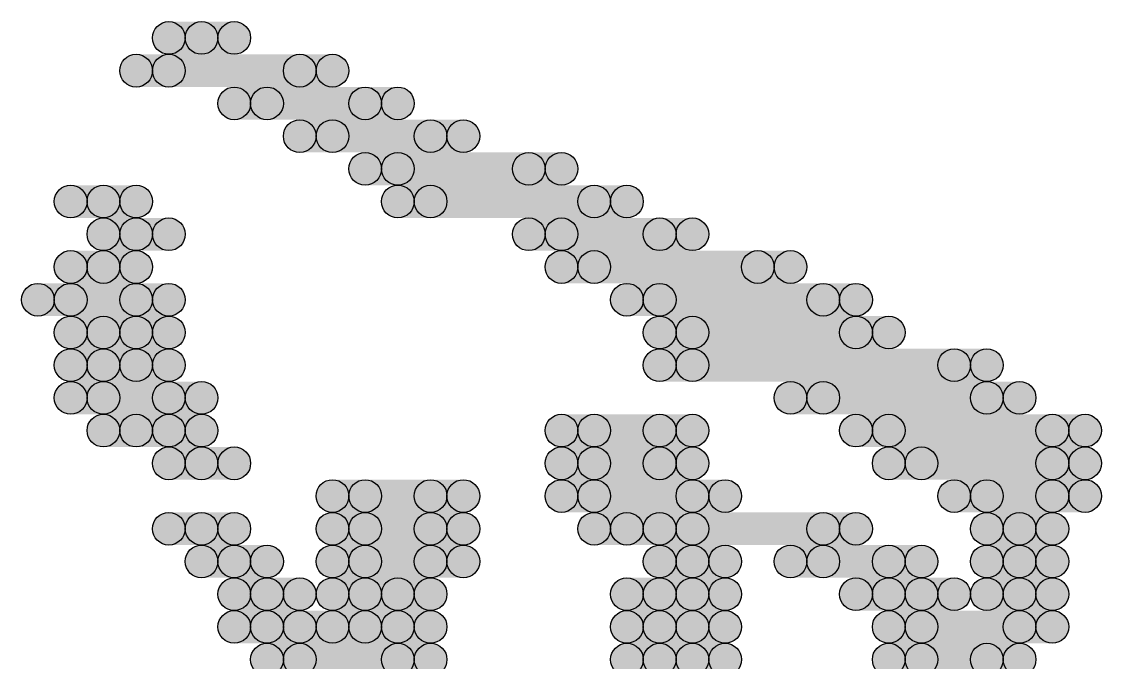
# Model space of a CAD drawing. Header units: millimetres. Extents: x 0 to 137, y 0 to 37.
# Drawn here: x 133.998 to 134.836, y 4.189 to 4.686 of the extents above; entities that cross this region are included whole.
import ezdxf

# ---------------------------------------------------------------- set-up
doc = ezdxf.new("R2010")
doc.units = ezdxf.units.MM
doc.layers.add('TopLayer', color=1, linetype='Continuous')
doc.layers.add('TopSolder', color=216, linetype='Continuous')

msp = doc.modelspace()

# ---------------------------------------------------------------- hatches: boundary and pattern name
at = {"layer": 'TopLayer'}
h = msp.add_hatch(color=1, dxfattribs=at)
edge = h.paths.add_edge_path()
edge.add_arc((134.1374, 4.6736), 0.0127, 0, 360)
for points in [[(134.1374, 4.6609), (134.1374, 4.6863), (134.1628, 4.6863), (134.1628, 4.6609)], [(134.112, 4.6355), (134.112, 4.6609), (134.239, 4.6609), (134.239, 4.6355)], [(134.1882, 4.6101), (134.1882, 4.6355), (134.2898, 4.6355), (134.2898, 4.6101)], [(134.239, 4.5847), (134.239, 4.6101), (134.3406, 4.6101), (134.3406, 4.5847)], [(134.2898, 4.5593), (134.2898, 4.5847), (134.4168, 4.5847), (134.4168, 4.5593)], [(134.0612, 4.5339), (134.0612, 4.5593), (134.0866, 4.5593), (134.0866, 4.5339)], [(134.3152, 4.5339), (134.3152, 4.5593), (134.4676, 4.5593), (134.4676, 4.5339)], [(134.0866, 4.5085), (134.0866, 4.5339), (134.112, 4.5339), (134.112, 4.5085)], [(134.4168, 4.5085), (134.4168, 4.5339), (134.5184, 4.5339), (134.5184, 4.5085)], [(134.0612, 4.4831), (134.0612, 4.5085), (134.0866, 4.5085), (134.0866, 4.4831)], [(134.4422, 4.4831), (134.4422, 4.5085), (134.5946, 4.5085), (134.5946, 4.4831)], [(134.0358, 4.4577), (134.0358, 4.4831), (134.112, 4.4831), (134.112, 4.4577)], [(134.493, 4.4577), (134.493, 4.4831), (134.6454, 4.4831), (134.6454, 4.4577)], [(134.0612, 4.4323), (134.0612, 4.4577), (134.112, 4.4577), (134.112, 4.4323)], [(134.5184, 4.4323), (134.5184, 4.4577), (134.6708, 4.4577), (134.6708, 4.4323)], [(134.0612, 4.4069), (134.0612, 4.4323), (134.112, 4.4323), (134.112, 4.4069)], [(134.5184, 4.4069), (134.5184, 4.4323), (134.747, 4.4323), (134.747, 4.4069)], [(134.0612, 4.3815), (134.0612, 4.4069), (134.1374, 4.4069), (134.1374, 4.3815)], [(134.62, 4.3815), (134.62, 4.4069), (134.7724, 4.4069), (134.7724, 4.3815)], [(134.0866, 4.3561), (134.0866, 4.3815), (134.1374, 4.3815), (134.1374, 4.3561)], [(134.4422, 4.3561), (134.4422, 4.3815), (134.5184, 4.3815), (134.5184, 4.3561)], [(134.6708, 4.3561), (134.6708, 4.3815), (134.8232, 4.3815), (134.8232, 4.3561)], [(134.1374, 4.3307), (134.1374, 4.3561), (134.1628, 4.3561), (134.1628, 4.3307)], [(134.4422, 4.3307), (134.4422, 4.3561), (134.5184, 4.3561), (134.5184, 4.3307)], [(134.6962, 4.3307), (134.6962, 4.3561), (134.8232, 4.3561), (134.8232, 4.3307)], [(134.2644, 4.3053), (134.2644, 4.3307), (134.3406, 4.3307), (134.3406, 4.3053)], [(134.4422, 4.3053), (134.4422, 4.3307), (134.5438, 4.3307), (134.5438, 4.3053)], [(134.747, 4.3053), (134.747, 4.3307), (134.8232, 4.3307), (134.8232, 4.3053)], [(134.1374, 4.2799), (134.1374, 4.3053), (134.1628, 4.3053), (134.1628, 4.2799)], [(134.2644, 4.2799), (134.2644, 4.3053), (134.3406, 4.3053), (134.3406, 4.2799)], [(134.4676, 4.2799), (134.4676, 4.3053), (134.493, 4.3053), (134.493, 4.2799)], [(134.5184, 4.2799), (134.5184, 4.3053), (134.6454, 4.3053), (134.6454, 4.2799)], [(134.7724, 4.2799), (134.7724, 4.3053), (134.7978, 4.3053), (134.7978, 4.2799)], [(134.1628, 4.2545), (134.1628, 4.2799), (134.1882, 4.2799), (134.1882, 4.2545)], [(134.2644, 4.2545), (134.2644, 4.2799), (134.3406, 4.2799), (134.3406, 4.2545)], [(134.5184, 4.2545), (134.5184, 4.2799), (134.5438, 4.2799), (134.5438, 4.2545)], [(134.62, 4.2545), (134.62, 4.2799), (134.6962, 4.2799), (134.6962, 4.2545)], [(134.7724, 4.2545), (134.7724, 4.2799), (134.7978, 4.2799), (134.7978, 4.2545)], [(134.1882, 4.2291), (134.1882, 4.2545), (134.2136, 4.2545), (134.2136, 4.2291)], [(134.2644, 4.2291), (134.2644, 4.2545), (134.3152, 4.2545), (134.3152, 4.2291)], [(134.493, 4.2291), (134.493, 4.2545), (134.5438, 4.2545), (134.5438, 4.2291)], [(134.6708, 4.2291), (134.6708, 4.2545), (134.7216, 4.2545), (134.7216, 4.2291)], [(134.7724, 4.2291), (134.7724, 4.2545), (134.7978, 4.2545), (134.7978, 4.2291)], [(134.1882, 4.2037), (134.1882, 4.2291), (134.239, 4.2291), (134.239, 4.2037)], [(134.2644, 4.2037), (134.2644, 4.2291), (134.3152, 4.2291), (134.3152, 4.2037)], [(134.493, 4.2037), (134.493, 4.2291), (134.5438, 4.2291), (134.5438, 4.2037)], [(134.6962, 4.2037), (134.6962, 4.2291), (134.7978, 4.2291), (134.7978, 4.2037)], [(134.2136, 4.1783), (134.2136, 4.2037), (134.3152, 4.2037), (134.3152, 4.1783)], [(134.493, 4.1783), (134.493, 4.2037), (134.5438, 4.2037), (134.5438, 4.1783)], [(134.6962, 4.1783), (134.6962, 4.2037), (134.7724, 4.2037), (134.7724, 4.1783)]]:
    msp.add_hatch(color=1, dxfattribs=at).paths.add_polyline_path(points)
h = msp.add_hatch(color=1, dxfattribs=at)
edge = h.paths.add_edge_path()
edge.add_arc((134.1628, 4.6736), 0.0127, 0, 360)
h = msp.add_hatch(color=1, dxfattribs=at)
edge = h.paths.add_edge_path()
edge.add_arc((134.112, 4.6482), 0.0127, 0, 360)
h = msp.add_hatch(color=1, dxfattribs=at)
edge = h.paths.add_edge_path()
edge.add_arc((134.239, 4.6482), 0.0127, 0, 360)
h = msp.add_hatch(color=1, dxfattribs=at)
edge = h.paths.add_edge_path()
edge.add_arc((134.1882, 4.6228), 0.0127, 0, 360)
h = msp.add_hatch(color=1, dxfattribs=at)
edge = h.paths.add_edge_path()
edge.add_arc((134.2898, 4.6228), 0.0127, 0, 360)
h = msp.add_hatch(color=1, dxfattribs=at)
edge = h.paths.add_edge_path()
edge.add_arc((134.239, 4.5974), 0.0127, 0, 360)
h = msp.add_hatch(color=1, dxfattribs=at)
edge = h.paths.add_edge_path()
edge.add_arc((134.3406, 4.5974), 0.0127, 0, 360)
h = msp.add_hatch(color=1, dxfattribs=at)
edge = h.paths.add_edge_path()
edge.add_arc((134.2898, 4.572), 0.0127, 0, 360)
h = msp.add_hatch(color=1, dxfattribs=at)
edge = h.paths.add_edge_path()
edge.add_arc((134.4168, 4.572), 0.0127, 0, 360)
h = msp.add_hatch(color=1, dxfattribs=at)
edge = h.paths.add_edge_path()
edge.add_arc((134.0612, 4.5466), 0.0127, 0, 360)
h = msp.add_hatch(color=1, dxfattribs=at)
edge = h.paths.add_edge_path()
edge.add_arc((134.0866, 4.5466), 0.0127, 0, 360)
h = msp.add_hatch(color=1, dxfattribs=at)
edge = h.paths.add_edge_path()
edge.add_arc((134.3152, 4.5466), 0.0127, 0, 360)
h = msp.add_hatch(color=1, dxfattribs=at)
edge = h.paths.add_edge_path()
edge.add_arc((134.4676, 4.5466), 0.0127, 0, 360)
h = msp.add_hatch(color=1, dxfattribs=at)
edge = h.paths.add_edge_path()
edge.add_arc((134.0866, 4.5212), 0.0127, 0, 360)
h = msp.add_hatch(color=1, dxfattribs=at)
edge = h.paths.add_edge_path()
edge.add_arc((134.112, 4.5212), 0.0127, 0, 360)
h = msp.add_hatch(color=1, dxfattribs=at)
edge = h.paths.add_edge_path()
edge.add_arc((134.4168, 4.5212), 0.0127, 0, 360)
h = msp.add_hatch(color=1, dxfattribs=at)
edge = h.paths.add_edge_path()
edge.add_arc((134.5184, 4.5212), 0.0127, 0, 360)
h = msp.add_hatch(color=1, dxfattribs=at)
edge = h.paths.add_edge_path()
edge.add_arc((134.0612, 4.4958), 0.0127, 0, 360)
h = msp.add_hatch(color=1, dxfattribs=at)
edge = h.paths.add_edge_path()
edge.add_arc((134.0866, 4.4958), 0.0127, 0, 360)
h = msp.add_hatch(color=1, dxfattribs=at)
edge = h.paths.add_edge_path()
edge.add_arc((134.4422, 4.4958), 0.0127, 0, 360)
h = msp.add_hatch(color=1, dxfattribs=at)
edge = h.paths.add_edge_path()
edge.add_arc((134.5946, 4.4958), 0.0127, 0, 360)
h = msp.add_hatch(color=1, dxfattribs=at)
edge = h.paths.add_edge_path()
edge.add_arc((134.0358, 4.4704), 0.0127, 0, 360)
h = msp.add_hatch(color=1, dxfattribs=at)
edge = h.paths.add_edge_path()
edge.add_arc((134.112, 4.4704), 0.0127, 0, 360)
h = msp.add_hatch(color=1, dxfattribs=at)
edge = h.paths.add_edge_path()
edge.add_arc((134.493, 4.4704), 0.0127, 0, 360)
h = msp.add_hatch(color=1, dxfattribs=at)
edge = h.paths.add_edge_path()
edge.add_arc((134.6454, 4.4704), 0.0127, 0, 360)
h = msp.add_hatch(color=1, dxfattribs=at)
edge = h.paths.add_edge_path()
edge.add_arc((134.0612, 4.445), 0.0127, 0, 360)
h = msp.add_hatch(color=1, dxfattribs=at)
edge = h.paths.add_edge_path()
edge.add_arc((134.112, 4.445), 0.0127, 0, 360)
h = msp.add_hatch(color=1, dxfattribs=at)
edge = h.paths.add_edge_path()
edge.add_arc((134.5184, 4.445), 0.0127, 0, 360)
h = msp.add_hatch(color=1, dxfattribs=at)
edge = h.paths.add_edge_path()
edge.add_arc((134.6708, 4.445), 0.0127, 0, 360)
h = msp.add_hatch(color=1, dxfattribs=at)
edge = h.paths.add_edge_path()
edge.add_arc((134.0612, 4.4196), 0.0127, 0, 360)
h = msp.add_hatch(color=1, dxfattribs=at)
edge = h.paths.add_edge_path()
edge.add_arc((134.112, 4.4196), 0.0127, 0, 360)
h = msp.add_hatch(color=1, dxfattribs=at)
edge = h.paths.add_edge_path()
edge.add_arc((134.5184, 4.4196), 0.0127, 0, 360)
h = msp.add_hatch(color=1, dxfattribs=at)
edge = h.paths.add_edge_path()
edge.add_arc((134.747, 4.4196), 0.0127, 0, 360)
h = msp.add_hatch(color=1, dxfattribs=at)
edge = h.paths.add_edge_path()
edge.add_arc((134.0612, 4.3942), 0.0127, 0, 360)
h = msp.add_hatch(color=1, dxfattribs=at)
edge = h.paths.add_edge_path()
edge.add_arc((134.1374, 4.3942), 0.0127, 0, 360)
h = msp.add_hatch(color=1, dxfattribs=at)
edge = h.paths.add_edge_path()
edge.add_arc((134.62, 4.3942), 0.0127, 0, 360)
h = msp.add_hatch(color=1, dxfattribs=at)
edge = h.paths.add_edge_path()
edge.add_arc((134.7724, 4.3942), 0.0127, 0, 360)
h = msp.add_hatch(color=1, dxfattribs=at)
edge = h.paths.add_edge_path()
edge.add_arc((134.0866, 4.3688), 0.0127, 0, 360)
h = msp.add_hatch(color=1, dxfattribs=at)
edge = h.paths.add_edge_path()
edge.add_arc((134.1374, 4.3688), 0.0127, 0, 360)
h = msp.add_hatch(color=1, dxfattribs=at)
edge = h.paths.add_edge_path()
edge.add_arc((134.4422, 4.3688), 0.0127, 0, 360)
h = msp.add_hatch(color=1, dxfattribs=at)
edge = h.paths.add_edge_path()
edge.add_arc((134.5184, 4.3688), 0.0127, 0, 360)
h = msp.add_hatch(color=1, dxfattribs=at)
edge = h.paths.add_edge_path()
edge.add_arc((134.6708, 4.3688), 0.0127, 0, 360)
h = msp.add_hatch(color=1, dxfattribs=at)
edge = h.paths.add_edge_path()
edge.add_arc((134.8232, 4.3688), 0.0127, 0, 360)
h = msp.add_hatch(color=1, dxfattribs=at)
edge = h.paths.add_edge_path()
edge.add_arc((134.1374, 4.3434), 0.0127, 0, 360)
h = msp.add_hatch(color=1, dxfattribs=at)
edge = h.paths.add_edge_path()
edge.add_arc((134.1628, 4.3434), 0.0127, 0, 360)
h = msp.add_hatch(color=1, dxfattribs=at)
edge = h.paths.add_edge_path()
edge.add_arc((134.4422, 4.3434), 0.0127, 0, 360)
h = msp.add_hatch(color=1, dxfattribs=at)
edge = h.paths.add_edge_path()
edge.add_arc((134.5184, 4.3434), 0.0127, 0, 360)
h = msp.add_hatch(color=1, dxfattribs=at)
edge = h.paths.add_edge_path()
edge.add_arc((134.6962, 4.3434), 0.0127, 0, 360)
h = msp.add_hatch(color=1, dxfattribs=at)
edge = h.paths.add_edge_path()
edge.add_arc((134.8232, 4.3434), 0.0127, 0, 360)
h = msp.add_hatch(color=1, dxfattribs=at)
edge = h.paths.add_edge_path()
edge.add_arc((134.2644, 4.318), 0.0127, 0, 360)
h = msp.add_hatch(color=1, dxfattribs=at)
edge = h.paths.add_edge_path()
edge.add_arc((134.3406, 4.318), 0.0127, 0, 360)
h = msp.add_hatch(color=1, dxfattribs=at)
edge = h.paths.add_edge_path()
edge.add_arc((134.4422, 4.318), 0.0127, 0, 360)
h = msp.add_hatch(color=1, dxfattribs=at)
edge = h.paths.add_edge_path()
edge.add_arc((134.5438, 4.318), 0.0127, 0, 360)
h = msp.add_hatch(color=1, dxfattribs=at)
edge = h.paths.add_edge_path()
edge.add_arc((134.747, 4.318), 0.0127, 0, 360)
h = msp.add_hatch(color=1, dxfattribs=at)
edge = h.paths.add_edge_path()
edge.add_arc((134.8232, 4.318), 0.0127, 0, 360)
h = msp.add_hatch(color=1, dxfattribs=at)
edge = h.paths.add_edge_path()
edge.add_arc((134.1374, 4.2926), 0.0127, 0, 360)
h = msp.add_hatch(color=1, dxfattribs=at)
edge = h.paths.add_edge_path()
edge.add_arc((134.1628, 4.2926), 0.0127, 0, 360)
h = msp.add_hatch(color=1, dxfattribs=at)
edge = h.paths.add_edge_path()
edge.add_arc((134.2644, 4.2926), 0.0127, 0, 360)
h = msp.add_hatch(color=1, dxfattribs=at)
edge = h.paths.add_edge_path()
edge.add_arc((134.3406, 4.2926), 0.0127, 0, 360)
h = msp.add_hatch(color=1, dxfattribs=at)
edge = h.paths.add_edge_path()
edge.add_arc((134.4676, 4.2926), 0.0127, 0, 360)
h = msp.add_hatch(color=1, dxfattribs=at)
edge = h.paths.add_edge_path()
edge.add_arc((134.493, 4.2926), 0.0127, 0, 360)
h = msp.add_hatch(color=1, dxfattribs=at)
edge = h.paths.add_edge_path()
edge.add_arc((134.5184, 4.2926), 0.0127, 0, 360)
h = msp.add_hatch(color=1, dxfattribs=at)
edge = h.paths.add_edge_path()
edge.add_arc((134.6454, 4.2926), 0.0127, 0, 360)
h = msp.add_hatch(color=1, dxfattribs=at)
edge = h.paths.add_edge_path()
edge.add_arc((134.7724, 4.2926), 0.0127, 0, 360)
h = msp.add_hatch(color=1, dxfattribs=at)
edge = h.paths.add_edge_path()
edge.add_arc((134.7978, 4.2926), 0.0127, 0, 360)
h = msp.add_hatch(color=1, dxfattribs=at)
edge = h.paths.add_edge_path()
edge.add_arc((134.1628, 4.2672), 0.0127, 0, 360)
h = msp.add_hatch(color=1, dxfattribs=at)
edge = h.paths.add_edge_path()
edge.add_arc((134.1882, 4.2672), 0.0127, 0, 360)
h = msp.add_hatch(color=1, dxfattribs=at)
edge = h.paths.add_edge_path()
edge.add_arc((134.2644, 4.2672), 0.0127, 0, 360)
h = msp.add_hatch(color=1, dxfattribs=at)
edge = h.paths.add_edge_path()
edge.add_arc((134.3406, 4.2672), 0.0127, 0, 360)
h = msp.add_hatch(color=1, dxfattribs=at)
edge = h.paths.add_edge_path()
edge.add_arc((134.5184, 4.2672), 0.0127, 0, 360)
h = msp.add_hatch(color=1, dxfattribs=at)
edge = h.paths.add_edge_path()
edge.add_arc((134.5438, 4.2672), 0.0127, 0, 360)
h = msp.add_hatch(color=1, dxfattribs=at)
edge = h.paths.add_edge_path()
edge.add_arc((134.62, 4.2672), 0.0127, 0, 360)
h = msp.add_hatch(color=1, dxfattribs=at)
edge = h.paths.add_edge_path()
edge.add_arc((134.6962, 4.2672), 0.0127, 0, 360)
h = msp.add_hatch(color=1, dxfattribs=at)
edge = h.paths.add_edge_path()
edge.add_arc((134.7724, 4.2672), 0.0127, 0, 360)
h = msp.add_hatch(color=1, dxfattribs=at)
edge = h.paths.add_edge_path()
edge.add_arc((134.7978, 4.2672), 0.0127, 0, 360)
h = msp.add_hatch(color=1, dxfattribs=at)
edge = h.paths.add_edge_path()
edge.add_arc((134.1882, 4.2418), 0.0127, 0, 360)
h = msp.add_hatch(color=1, dxfattribs=at)
edge = h.paths.add_edge_path()
edge.add_arc((134.2136, 4.2418), 0.0127, 0, 360)
h = msp.add_hatch(color=1, dxfattribs=at)
edge = h.paths.add_edge_path()
edge.add_arc((134.2644, 4.2418), 0.0127, 0, 360)
h = msp.add_hatch(color=1, dxfattribs=at)
edge = h.paths.add_edge_path()
edge.add_arc((134.3152, 4.2418), 0.0127, 0, 360)
h = msp.add_hatch(color=1, dxfattribs=at)
edge = h.paths.add_edge_path()
edge.add_arc((134.493, 4.2418), 0.0127, 0, 360)
h = msp.add_hatch(color=1, dxfattribs=at)
edge = h.paths.add_edge_path()
edge.add_arc((134.5438, 4.2418), 0.0127, 0, 360)
h = msp.add_hatch(color=1, dxfattribs=at)
edge = h.paths.add_edge_path()
edge.add_arc((134.6708, 4.2418), 0.0127, 0, 360)
h = msp.add_hatch(color=1, dxfattribs=at)
edge = h.paths.add_edge_path()
edge.add_arc((134.7216, 4.2418), 0.0127, 0, 360)
h = msp.add_hatch(color=1, dxfattribs=at)
edge = h.paths.add_edge_path()
edge.add_arc((134.7724, 4.2418), 0.0127, 0, 360)
h = msp.add_hatch(color=1, dxfattribs=at)
edge = h.paths.add_edge_path()
edge.add_arc((134.7978, 4.2418), 0.0127, 0, 360)
h = msp.add_hatch(color=1, dxfattribs=at)
edge = h.paths.add_edge_path()
edge.add_arc((134.1882, 4.2164), 0.0127, 0, 360)
h = msp.add_hatch(color=1, dxfattribs=at)
edge = h.paths.add_edge_path()
edge.add_arc((134.239, 4.2164), 0.0127, 0, 360)
h = msp.add_hatch(color=1, dxfattribs=at)
edge = h.paths.add_edge_path()
edge.add_arc((134.2644, 4.2164), 0.0127, 0, 360)
h = msp.add_hatch(color=1, dxfattribs=at)
edge = h.paths.add_edge_path()
edge.add_arc((134.3152, 4.2164), 0.0127, 0, 360)
h = msp.add_hatch(color=1, dxfattribs=at)
edge = h.paths.add_edge_path()
edge.add_arc((134.493, 4.2164), 0.0127, 0, 360)
h = msp.add_hatch(color=1, dxfattribs=at)
edge = h.paths.add_edge_path()
edge.add_arc((134.5438, 4.2164), 0.0127, 0, 360)
h = msp.add_hatch(color=1, dxfattribs=at)
edge = h.paths.add_edge_path()
edge.add_arc((134.6962, 4.2164), 0.0127, 0, 360)
h = msp.add_hatch(color=1, dxfattribs=at)
edge = h.paths.add_edge_path()
edge.add_arc((134.7978, 4.2164), 0.0127, 0, 360)
h = msp.add_hatch(color=1, dxfattribs=at)
edge = h.paths.add_edge_path()
edge.add_arc((134.2136, 4.191), 0.0127, 0, 360)
h = msp.add_hatch(color=1, dxfattribs=at)
edge = h.paths.add_edge_path()
edge.add_arc((134.3152, 4.191), 0.0127, 0, 360)
h = msp.add_hatch(color=1, dxfattribs=at)
edge = h.paths.add_edge_path()
edge.add_arc((134.493, 4.191), 0.0127, 0, 360)
h = msp.add_hatch(color=1, dxfattribs=at)
edge = h.paths.add_edge_path()
edge.add_arc((134.5438, 4.191), 0.0127, 0, 360)
h = msp.add_hatch(color=1, dxfattribs=at)
edge = h.paths.add_edge_path()
edge.add_arc((134.6962, 4.191), 0.0127, 0, 360)
h = msp.add_hatch(color=1, dxfattribs=at)
edge = h.paths.add_edge_path()
edge.add_arc((134.7724, 4.191), 0.0127, 0, 360)
at = {"layer": 'TopSolder'}
h = msp.add_hatch(color=216, dxfattribs=at)
edge = h.paths.add_edge_path()
edge.add_arc((134.112, 4.6736), 0.0127, 0, 360)
for points in [[(134.112, 4.6609), (134.112, 4.6863), (134.1374, 4.6863), (134.1374, 4.6609)], [(134.0866, 4.6355), (134.0866, 4.6609), (134.2136, 4.6609), (134.2136, 4.6355)], [(134.1628, 4.6101), (134.1628, 4.6355), (134.2644, 4.6355), (134.2644, 4.6101)], [(134.2136, 4.5847), (134.2136, 4.6101), (134.3152, 4.6101), (134.3152, 4.5847)], [(134.2644, 4.5593), (134.2644, 4.5847), (134.3914, 4.5847), (134.3914, 4.5593)], [(134.0358, 4.5339), (134.0358, 4.5593), (134.0612, 4.5593), (134.0612, 4.5339)], [(134.2898, 4.5339), (134.2898, 4.5593), (134.4422, 4.5593), (134.4422, 4.5339)], [(134.0612, 4.5085), (134.0612, 4.5339), (134.0866, 4.5339), (134.0866, 4.5085)], [(134.3914, 4.5085), (134.3914, 4.5339), (134.493, 4.5339), (134.493, 4.5085)], [(134.0358, 4.4831), (134.0358, 4.5085), (134.0612, 4.5085), (134.0612, 4.4831)], [(134.4168, 4.4831), (134.4168, 4.5085), (134.5692, 4.5085), (134.5692, 4.4831)], [(134.0104, 4.4577), (134.0104, 4.4831), (134.0866, 4.4831), (134.0866, 4.4577)], [(134.4676, 4.4577), (134.4676, 4.4831), (134.62, 4.4831), (134.62, 4.4577)], [(134.0358, 4.4323), (134.0358, 4.4577), (134.0866, 4.4577), (134.0866, 4.4323)], [(134.493, 4.4323), (134.493, 4.4577), (134.6454, 4.4577), (134.6454, 4.4323)], [(134.0358, 4.4069), (134.0358, 4.4323), (134.0866, 4.4323), (134.0866, 4.4069)], [(134.493, 4.4069), (134.493, 4.4323), (134.7216, 4.4323), (134.7216, 4.4069)], [(134.0358, 4.3815), (134.0358, 4.4069), (134.112, 4.4069), (134.112, 4.3815)], [(134.5946, 4.3815), (134.5946, 4.4069), (134.747, 4.4069), (134.747, 4.3815)], [(134.0612, 4.3561), (134.0612, 4.3815), (134.112, 4.3815), (134.112, 4.3561)], [(134.4168, 4.3561), (134.4168, 4.3815), (134.493, 4.3815), (134.493, 4.3561)], [(134.6454, 4.3561), (134.6454, 4.3815), (134.7978, 4.3815), (134.7978, 4.3561)], [(134.112, 4.3307), (134.112, 4.3561), (134.1374, 4.3561), (134.1374, 4.3307)], [(134.4168, 4.3307), (134.4168, 4.3561), (134.493, 4.3561), (134.493, 4.3307)], [(134.6708, 4.3307), (134.6708, 4.3561), (134.7978, 4.3561), (134.7978, 4.3307)], [(134.239, 4.3053), (134.239, 4.3307), (134.3152, 4.3307), (134.3152, 4.3053)], [(134.4168, 4.3053), (134.4168, 4.3307), (134.5184, 4.3307), (134.5184, 4.3053)], [(134.7216, 4.3053), (134.7216, 4.3307), (134.7978, 4.3307), (134.7978, 4.3053)], [(134.112, 4.2799), (134.112, 4.3053), (134.1374, 4.3053), (134.1374, 4.2799)], [(134.239, 4.2799), (134.239, 4.3053), (134.3152, 4.3053), (134.3152, 4.2799)], [(134.4422, 4.2799), (134.4422, 4.3053), (134.4676, 4.3053), (134.4676, 4.2799)], [(134.493, 4.2799), (134.493, 4.3053), (134.62, 4.3053), (134.62, 4.2799)], [(134.747, 4.2799), (134.747, 4.3053), (134.7724, 4.3053), (134.7724, 4.2799)], [(134.1374, 4.2545), (134.1374, 4.2799), (134.1628, 4.2799), (134.1628, 4.2545)], [(134.239, 4.2545), (134.239, 4.2799), (134.3152, 4.2799), (134.3152, 4.2545)], [(134.493, 4.2545), (134.493, 4.2799), (134.5184, 4.2799), (134.5184, 4.2545)], [(134.5946, 4.2545), (134.5946, 4.2799), (134.6708, 4.2799), (134.6708, 4.2545)], [(134.747, 4.2545), (134.747, 4.2799), (134.7724, 4.2799), (134.7724, 4.2545)], [(134.1628, 4.2291), (134.1628, 4.2545), (134.1882, 4.2545), (134.1882, 4.2291)], [(134.239, 4.2291), (134.239, 4.2545), (134.2898, 4.2545), (134.2898, 4.2291)], [(134.4676, 4.2291), (134.4676, 4.2545), (134.5184, 4.2545), (134.5184, 4.2291)], [(134.6454, 4.2291), (134.6454, 4.2545), (134.6962, 4.2545), (134.6962, 4.2291)], [(134.747, 4.2291), (134.747, 4.2545), (134.7724, 4.2545), (134.7724, 4.2291)], [(134.1628, 4.2037), (134.1628, 4.2291), (134.2136, 4.2291), (134.2136, 4.2037)], [(134.239, 4.2037), (134.239, 4.2291), (134.2898, 4.2291), (134.2898, 4.2037)], [(134.4676, 4.2037), (134.4676, 4.2291), (134.5184, 4.2291), (134.5184, 4.2037)], [(134.6708, 4.2037), (134.6708, 4.2291), (134.7724, 4.2291), (134.7724, 4.2037)], [(134.1882, 4.1783), (134.1882, 4.2037), (134.2898, 4.2037), (134.2898, 4.1783)], [(134.4676, 4.1783), (134.4676, 4.2037), (134.5184, 4.2037), (134.5184, 4.1783)], [(134.6708, 4.1783), (134.6708, 4.2037), (134.747, 4.2037), (134.747, 4.1783)]]:
    msp.add_hatch(color=216, dxfattribs=at).paths.add_polyline_path(points)
h = msp.add_hatch(color=216, dxfattribs=at)
edge = h.paths.add_edge_path()
edge.add_arc((134.1374, 4.6736), 0.0127, 0, 360)
h = msp.add_hatch(color=216, dxfattribs=at)
edge = h.paths.add_edge_path()
edge.add_arc((134.0866, 4.6482), 0.0127, 0, 360)
h = msp.add_hatch(color=216, dxfattribs=at)
edge = h.paths.add_edge_path()
edge.add_arc((134.2136, 4.6482), 0.0127, 0, 360)
h = msp.add_hatch(color=216, dxfattribs=at)
edge = h.paths.add_edge_path()
edge.add_arc((134.1628, 4.6228), 0.0127, 0, 360)
h = msp.add_hatch(color=216, dxfattribs=at)
edge = h.paths.add_edge_path()
edge.add_arc((134.2644, 4.6228), 0.0127, 0, 360)
h = msp.add_hatch(color=216, dxfattribs=at)
edge = h.paths.add_edge_path()
edge.add_arc((134.2136, 4.5974), 0.0127, 0, 360)
h = msp.add_hatch(color=216, dxfattribs=at)
edge = h.paths.add_edge_path()
edge.add_arc((134.3152, 4.5974), 0.0127, 0, 360)
h = msp.add_hatch(color=216, dxfattribs=at)
edge = h.paths.add_edge_path()
edge.add_arc((134.2644, 4.572), 0.0127, 0, 360)
h = msp.add_hatch(color=216, dxfattribs=at)
edge = h.paths.add_edge_path()
edge.add_arc((134.3914, 4.572), 0.0127, 0, 360)
h = msp.add_hatch(color=216, dxfattribs=at)
edge = h.paths.add_edge_path()
edge.add_arc((134.0358, 4.5466), 0.0127, 0, 360)
h = msp.add_hatch(color=216, dxfattribs=at)
edge = h.paths.add_edge_path()
edge.add_arc((134.0612, 4.5466), 0.0127, 0, 360)
h = msp.add_hatch(color=216, dxfattribs=at)
edge = h.paths.add_edge_path()
edge.add_arc((134.2898, 4.5466), 0.0127, 0, 360)
h = msp.add_hatch(color=216, dxfattribs=at)
edge = h.paths.add_edge_path()
edge.add_arc((134.4422, 4.5466), 0.0127, 0, 360)
h = msp.add_hatch(color=216, dxfattribs=at)
edge = h.paths.add_edge_path()
edge.add_arc((134.0612, 4.5212), 0.0127, 0, 360)
h = msp.add_hatch(color=216, dxfattribs=at)
edge = h.paths.add_edge_path()
edge.add_arc((134.0866, 4.5212), 0.0127, 0, 360)
h = msp.add_hatch(color=216, dxfattribs=at)
edge = h.paths.add_edge_path()
edge.add_arc((134.3914, 4.5212), 0.0127, 0, 360)
h = msp.add_hatch(color=216, dxfattribs=at)
edge = h.paths.add_edge_path()
edge.add_arc((134.493, 4.5212), 0.0127, 0, 360)
h = msp.add_hatch(color=216, dxfattribs=at)
edge = h.paths.add_edge_path()
edge.add_arc((134.0358, 4.4958), 0.0127, 0, 360)
h = msp.add_hatch(color=216, dxfattribs=at)
edge = h.paths.add_edge_path()
edge.add_arc((134.0612, 4.4958), 0.0127, 0, 360)
h = msp.add_hatch(color=216, dxfattribs=at)
edge = h.paths.add_edge_path()
edge.add_arc((134.4168, 4.4958), 0.0127, 0, 360)
h = msp.add_hatch(color=216, dxfattribs=at)
edge = h.paths.add_edge_path()
edge.add_arc((134.5692, 4.4958), 0.0127, 0, 360)
h = msp.add_hatch(color=216, dxfattribs=at)
edge = h.paths.add_edge_path()
edge.add_arc((134.0104, 4.4704), 0.0127, 0, 360)
h = msp.add_hatch(color=216, dxfattribs=at)
edge = h.paths.add_edge_path()
edge.add_arc((134.0866, 4.4704), 0.0127, 0, 360)
h = msp.add_hatch(color=216, dxfattribs=at)
edge = h.paths.add_edge_path()
edge.add_arc((134.4676, 4.4704), 0.0127, 0, 360)
h = msp.add_hatch(color=216, dxfattribs=at)
edge = h.paths.add_edge_path()
edge.add_arc((134.62, 4.4704), 0.0127, 0, 360)
h = msp.add_hatch(color=216, dxfattribs=at)
edge = h.paths.add_edge_path()
edge.add_arc((134.0358, 4.445), 0.0127, 0, 360)
h = msp.add_hatch(color=216, dxfattribs=at)
edge = h.paths.add_edge_path()
edge.add_arc((134.0866, 4.445), 0.0127, 0, 360)
h = msp.add_hatch(color=216, dxfattribs=at)
edge = h.paths.add_edge_path()
edge.add_arc((134.493, 4.445), 0.0127, 0, 360)
h = msp.add_hatch(color=216, dxfattribs=at)
edge = h.paths.add_edge_path()
edge.add_arc((134.6454, 4.445), 0.0127, 0, 360)
h = msp.add_hatch(color=216, dxfattribs=at)
edge = h.paths.add_edge_path()
edge.add_arc((134.0358, 4.4196), 0.0127, 0, 360)
h = msp.add_hatch(color=216, dxfattribs=at)
edge = h.paths.add_edge_path()
edge.add_arc((134.0866, 4.4196), 0.0127, 0, 360)
h = msp.add_hatch(color=216, dxfattribs=at)
edge = h.paths.add_edge_path()
edge.add_arc((134.493, 4.4196), 0.0127, 0, 360)
h = msp.add_hatch(color=216, dxfattribs=at)
edge = h.paths.add_edge_path()
edge.add_arc((134.7216, 4.4196), 0.0127, 0, 360)
h = msp.add_hatch(color=216, dxfattribs=at)
edge = h.paths.add_edge_path()
edge.add_arc((134.0358, 4.3942), 0.0127, 0, 360)
h = msp.add_hatch(color=216, dxfattribs=at)
edge = h.paths.add_edge_path()
edge.add_arc((134.112, 4.3942), 0.0127, 0, 360)
h = msp.add_hatch(color=216, dxfattribs=at)
edge = h.paths.add_edge_path()
edge.add_arc((134.5946, 4.3942), 0.0127, 0, 360)
h = msp.add_hatch(color=216, dxfattribs=at)
edge = h.paths.add_edge_path()
edge.add_arc((134.747, 4.3942), 0.0127, 0, 360)
h = msp.add_hatch(color=216, dxfattribs=at)
edge = h.paths.add_edge_path()
edge.add_arc((134.0612, 4.3688), 0.0127, 0, 360)
h = msp.add_hatch(color=216, dxfattribs=at)
edge = h.paths.add_edge_path()
edge.add_arc((134.112, 4.3688), 0.0127, 0, 360)
h = msp.add_hatch(color=216, dxfattribs=at)
edge = h.paths.add_edge_path()
edge.add_arc((134.4168, 4.3688), 0.0127, 0, 360)
h = msp.add_hatch(color=216, dxfattribs=at)
edge = h.paths.add_edge_path()
edge.add_arc((134.493, 4.3688), 0.0127, 0, 360)
h = msp.add_hatch(color=216, dxfattribs=at)
edge = h.paths.add_edge_path()
edge.add_arc((134.6454, 4.3688), 0.0127, 0, 360)
h = msp.add_hatch(color=216, dxfattribs=at)
edge = h.paths.add_edge_path()
edge.add_arc((134.7978, 4.3688), 0.0127, 0, 360)
h = msp.add_hatch(color=216, dxfattribs=at)
edge = h.paths.add_edge_path()
edge.add_arc((134.112, 4.3434), 0.0127, 0, 360)
h = msp.add_hatch(color=216, dxfattribs=at)
edge = h.paths.add_edge_path()
edge.add_arc((134.1374, 4.3434), 0.0127, 0, 360)
h = msp.add_hatch(color=216, dxfattribs=at)
edge = h.paths.add_edge_path()
edge.add_arc((134.4168, 4.3434), 0.0127, 0, 360)
h = msp.add_hatch(color=216, dxfattribs=at)
edge = h.paths.add_edge_path()
edge.add_arc((134.493, 4.3434), 0.0127, 0, 360)
h = msp.add_hatch(color=216, dxfattribs=at)
edge = h.paths.add_edge_path()
edge.add_arc((134.6708, 4.3434), 0.0127, 0, 360)
h = msp.add_hatch(color=216, dxfattribs=at)
edge = h.paths.add_edge_path()
edge.add_arc((134.7978, 4.3434), 0.0127, 0, 360)
h = msp.add_hatch(color=216, dxfattribs=at)
edge = h.paths.add_edge_path()
edge.add_arc((134.239, 4.318), 0.0127, 0, 360)
h = msp.add_hatch(color=216, dxfattribs=at)
edge = h.paths.add_edge_path()
edge.add_arc((134.3152, 4.318), 0.0127, 0, 360)
h = msp.add_hatch(color=216, dxfattribs=at)
edge = h.paths.add_edge_path()
edge.add_arc((134.4168, 4.318), 0.0127, 0, 360)
h = msp.add_hatch(color=216, dxfattribs=at)
edge = h.paths.add_edge_path()
edge.add_arc((134.5184, 4.318), 0.0127, 0, 360)
h = msp.add_hatch(color=216, dxfattribs=at)
edge = h.paths.add_edge_path()
edge.add_arc((134.7216, 4.318), 0.0127, 0, 360)
h = msp.add_hatch(color=216, dxfattribs=at)
edge = h.paths.add_edge_path()
edge.add_arc((134.7978, 4.318), 0.0127, 0, 360)
h = msp.add_hatch(color=216, dxfattribs=at)
edge = h.paths.add_edge_path()
edge.add_arc((134.112, 4.2926), 0.0127, 0, 360)
h = msp.add_hatch(color=216, dxfattribs=at)
edge = h.paths.add_edge_path()
edge.add_arc((134.1374, 4.2926), 0.0127, 0, 360)
h = msp.add_hatch(color=216, dxfattribs=at)
edge = h.paths.add_edge_path()
edge.add_arc((134.239, 4.2926), 0.0127, 0, 360)
h = msp.add_hatch(color=216, dxfattribs=at)
edge = h.paths.add_edge_path()
edge.add_arc((134.3152, 4.2926), 0.0127, 0, 360)
h = msp.add_hatch(color=216, dxfattribs=at)
edge = h.paths.add_edge_path()
edge.add_arc((134.4422, 4.2926), 0.0127, 0, 360)
h = msp.add_hatch(color=216, dxfattribs=at)
edge = h.paths.add_edge_path()
edge.add_arc((134.4676, 4.2926), 0.0127, 0, 360)
h = msp.add_hatch(color=216, dxfattribs=at)
edge = h.paths.add_edge_path()
edge.add_arc((134.493, 4.2926), 0.0127, 0, 360)
h = msp.add_hatch(color=216, dxfattribs=at)
edge = h.paths.add_edge_path()
edge.add_arc((134.62, 4.2926), 0.0127, 0, 360)
h = msp.add_hatch(color=216, dxfattribs=at)
edge = h.paths.add_edge_path()
edge.add_arc((134.747, 4.2926), 0.0127, 0, 360)
h = msp.add_hatch(color=216, dxfattribs=at)
edge = h.paths.add_edge_path()
edge.add_arc((134.7724, 4.2926), 0.0127, 0, 360)
h = msp.add_hatch(color=216, dxfattribs=at)
edge = h.paths.add_edge_path()
edge.add_arc((134.1374, 4.2672), 0.0127, 0, 360)
h = msp.add_hatch(color=216, dxfattribs=at)
edge = h.paths.add_edge_path()
edge.add_arc((134.1628, 4.2672), 0.0127, 0, 360)
h = msp.add_hatch(color=216, dxfattribs=at)
edge = h.paths.add_edge_path()
edge.add_arc((134.239, 4.2672), 0.0127, 0, 360)
h = msp.add_hatch(color=216, dxfattribs=at)
edge = h.paths.add_edge_path()
edge.add_arc((134.3152, 4.2672), 0.0127, 0, 360)
h = msp.add_hatch(color=216, dxfattribs=at)
edge = h.paths.add_edge_path()
edge.add_arc((134.493, 4.2672), 0.0127, 0, 360)
h = msp.add_hatch(color=216, dxfattribs=at)
edge = h.paths.add_edge_path()
edge.add_arc((134.5184, 4.2672), 0.0127, 0, 360)
h = msp.add_hatch(color=216, dxfattribs=at)
edge = h.paths.add_edge_path()
edge.add_arc((134.5946, 4.2672), 0.0127, 0, 360)
h = msp.add_hatch(color=216, dxfattribs=at)
edge = h.paths.add_edge_path()
edge.add_arc((134.6708, 4.2672), 0.0127, 0, 360)
h = msp.add_hatch(color=216, dxfattribs=at)
edge = h.paths.add_edge_path()
edge.add_arc((134.747, 4.2672), 0.0127, 0, 360)
h = msp.add_hatch(color=216, dxfattribs=at)
edge = h.paths.add_edge_path()
edge.add_arc((134.7724, 4.2672), 0.0127, 0, 360)
h = msp.add_hatch(color=216, dxfattribs=at)
edge = h.paths.add_edge_path()
edge.add_arc((134.1628, 4.2418), 0.0127, 0, 360)
h = msp.add_hatch(color=216, dxfattribs=at)
edge = h.paths.add_edge_path()
edge.add_arc((134.1882, 4.2418), 0.0127, 0, 360)
h = msp.add_hatch(color=216, dxfattribs=at)
edge = h.paths.add_edge_path()
edge.add_arc((134.239, 4.2418), 0.0127, 0, 360)
h = msp.add_hatch(color=216, dxfattribs=at)
edge = h.paths.add_edge_path()
edge.add_arc((134.2898, 4.2418), 0.0127, 0, 360)
h = msp.add_hatch(color=216, dxfattribs=at)
edge = h.paths.add_edge_path()
edge.add_arc((134.4676, 4.2418), 0.0127, 0, 360)
h = msp.add_hatch(color=216, dxfattribs=at)
edge = h.paths.add_edge_path()
edge.add_arc((134.5184, 4.2418), 0.0127, 0, 360)
h = msp.add_hatch(color=216, dxfattribs=at)
edge = h.paths.add_edge_path()
edge.add_arc((134.6454, 4.2418), 0.0127, 0, 360)
h = msp.add_hatch(color=216, dxfattribs=at)
edge = h.paths.add_edge_path()
edge.add_arc((134.6962, 4.2418), 0.0127, 0, 360)
h = msp.add_hatch(color=216, dxfattribs=at)
edge = h.paths.add_edge_path()
edge.add_arc((134.747, 4.2418), 0.0127, 0, 360)
h = msp.add_hatch(color=216, dxfattribs=at)
edge = h.paths.add_edge_path()
edge.add_arc((134.7724, 4.2418), 0.0127, 0, 360)
h = msp.add_hatch(color=216, dxfattribs=at)
edge = h.paths.add_edge_path()
edge.add_arc((134.1628, 4.2164), 0.0127, 0, 360)
h = msp.add_hatch(color=216, dxfattribs=at)
edge = h.paths.add_edge_path()
edge.add_arc((134.2136, 4.2164), 0.0127, 0, 360)
h = msp.add_hatch(color=216, dxfattribs=at)
edge = h.paths.add_edge_path()
edge.add_arc((134.239, 4.2164), 0.0127, 0, 360)
h = msp.add_hatch(color=216, dxfattribs=at)
edge = h.paths.add_edge_path()
edge.add_arc((134.2898, 4.2164), 0.0127, 0, 360)
h = msp.add_hatch(color=216, dxfattribs=at)
edge = h.paths.add_edge_path()
edge.add_arc((134.4676, 4.2164), 0.0127, 0, 360)
h = msp.add_hatch(color=216, dxfattribs=at)
edge = h.paths.add_edge_path()
edge.add_arc((134.5184, 4.2164), 0.0127, 0, 360)
h = msp.add_hatch(color=216, dxfattribs=at)
edge = h.paths.add_edge_path()
edge.add_arc((134.6708, 4.2164), 0.0127, 0, 360)
h = msp.add_hatch(color=216, dxfattribs=at)
edge = h.paths.add_edge_path()
edge.add_arc((134.7724, 4.2164), 0.0127, 0, 360)
h = msp.add_hatch(color=216, dxfattribs=at)
edge = h.paths.add_edge_path()
edge.add_arc((134.1882, 4.191), 0.0127, 0, 360)
h = msp.add_hatch(color=216, dxfattribs=at)
edge = h.paths.add_edge_path()
edge.add_arc((134.2898, 4.191), 0.0127, 0, 360)
h = msp.add_hatch(color=216, dxfattribs=at)
edge = h.paths.add_edge_path()
edge.add_arc((134.4676, 4.191), 0.0127, 0, 360)
h = msp.add_hatch(color=216, dxfattribs=at)
edge = h.paths.add_edge_path()
edge.add_arc((134.5184, 4.191), 0.0127, 0, 360)
h = msp.add_hatch(color=216, dxfattribs=at)
edge = h.paths.add_edge_path()
edge.add_arc((134.6708, 4.191), 0.0127, 0, 360)
h = msp.add_hatch(color=216, dxfattribs=at)
edge = h.paths.add_edge_path()
edge.add_arc((134.747, 4.191), 0.0127, 0, 360)

# ---------------------------------------------------------------- linework, layer by layer
at = {"layer": 'TopLayer'}
for centre in [(134.1374, 4.6736), (134.1628, 4.6736), (134.112, 4.6482), (134.239, 4.6482), (134.1882, 4.6228), (134.2898, 4.6228), (134.239, 4.5974), (134.3406, 4.5974), (134.2898, 4.572), (134.4168, 4.572), (134.0612, 4.5466), (134.0866, 4.5466), (134.3152, 4.5466), (134.4676, 4.5466), (134.0866, 4.5212), (134.112, 4.5212), (134.4168, 4.5212), (134.5184, 4.5212), (134.0612, 4.4958), (134.0866, 4.4958), (134.4422, 4.4958), (134.5946, 4.4958), (134.0358, 4.4704), (134.112, 4.4704), (134.493, 4.4704), (134.6454, 4.4704), (134.0612, 4.445), (134.112, 4.445), (134.5184, 4.445), (134.6708, 4.445), (134.0612, 4.4196), (134.112, 4.4196), (134.5184, 4.4196), (134.747, 4.4196), (134.0612, 4.3942), (134.1374, 4.3942), (134.62, 4.3942), (134.7724, 4.3942), (134.0866, 4.3688), (134.1374, 4.3688), (134.4422, 4.3688), (134.5184, 4.3688), (134.6708, 4.3688), (134.8232, 4.3688), (134.1374, 4.3434), (134.1628, 4.3434), (134.4422, 4.3434), (134.5184, 4.3434), (134.6962, 4.3434), (134.8232, 4.3434), (134.2644, 4.318), (134.3406, 4.318), (134.4422, 4.318), (134.5438, 4.318), (134.747, 4.318), (134.8232, 4.318), (134.1374, 4.2926), (134.1628, 4.2926), (134.2644, 4.2926), (134.3406, 4.2926), (134.4676, 4.2926), (134.493, 4.2926), (134.5184, 4.2926), (134.6454, 4.2926), (134.7724, 4.2926), (134.7978, 4.2926), (134.1628, 4.2672), (134.1882, 4.2672), (134.2644, 4.2672), (134.3406, 4.2672), (134.5184, 4.2672), (134.5438, 4.2672), (134.62, 4.2672), (134.6962, 4.2672), (134.7724, 4.2672), (134.7978, 4.2672), (134.1882, 4.2418), (134.2136, 4.2418), (134.2644, 4.2418), (134.3152, 4.2418), (134.493, 4.2418), (134.5438, 4.2418), (134.6708, 4.2418), (134.7216, 4.2418), (134.7724, 4.2418), (134.7978, 4.2418), (134.1882, 4.2164), (134.239, 4.2164), (134.2644, 4.2164), (134.3152, 4.2164), (134.493, 4.2164), (134.5438, 4.2164), (134.6962, 4.2164), (134.7978, 4.2164), (134.2136, 4.191), (134.3152, 4.191), (134.493, 4.191), (134.5438, 4.191), (134.6962, 4.191), (134.7724, 4.191)]:
    msp.add_circle(centre, 0.0127, dxfattribs=at)
at = {"layer": 'TopSolder'}
for centre in [(134.112, 4.6736), (134.1374, 4.6736), (134.0866, 4.6482), (134.2136, 4.6482), (134.1628, 4.6228), (134.2644, 4.6228), (134.2136, 4.5974), (134.3152, 4.5974), (134.2644, 4.572), (134.3914, 4.572), (134.0358, 4.5466), (134.0612, 4.5466), (134.2898, 4.5466), (134.4422, 4.5466), (134.0612, 4.5212), (134.0866, 4.5212), (134.3914, 4.5212), (134.493, 4.5212), (134.0358, 4.4958), (134.0612, 4.4958), (134.4168, 4.4958), (134.5692, 4.4958), (134.0104, 4.4704), (134.0866, 4.4704), (134.4676, 4.4704), (134.62, 4.4704), (134.0358, 4.445), (134.0866, 4.445), (134.493, 4.445), (134.6454, 4.445), (134.0358, 4.4196), (134.0866, 4.4196), (134.493, 4.4196), (134.7216, 4.4196), (134.0358, 4.3942), (134.112, 4.3942), (134.5946, 4.3942), (134.747, 4.3942), (134.0612, 4.3688), (134.112, 4.3688), (134.4168, 4.3688), (134.493, 4.3688), (134.6454, 4.3688), (134.7978, 4.3688), (134.112, 4.3434), (134.1374, 4.3434), (134.4168, 4.3434), (134.493, 4.3434), (134.6708, 4.3434), (134.7978, 4.3434), (134.239, 4.318), (134.3152, 4.318), (134.4168, 4.318), (134.5184, 4.318), (134.7216, 4.318), (134.7978, 4.318), (134.112, 4.2926), (134.1374, 4.2926), (134.239, 4.2926), (134.3152, 4.2926), (134.4422, 4.2926), (134.4676, 4.2926), (134.493, 4.2926), (134.62, 4.2926), (134.747, 4.2926), (134.7724, 4.2926), (134.1374, 4.2672), (134.1628, 4.2672), (134.239, 4.2672), (134.3152, 4.2672), (134.493, 4.2672), (134.5184, 4.2672), (134.5946, 4.2672), (134.6708, 4.2672), (134.747, 4.2672), (134.7724, 4.2672), (134.1628, 4.2418), (134.1882, 4.2418), (134.239, 4.2418), (134.2898, 4.2418), (134.4676, 4.2418), (134.5184, 4.2418), (134.6454, 4.2418), (134.6962, 4.2418), (134.747, 4.2418), (134.7724, 4.2418), (134.1628, 4.2164), (134.2136, 4.2164), (134.239, 4.2164), (134.2898, 4.2164), (134.4676, 4.2164), (134.5184, 4.2164), (134.6708, 4.2164), (134.7724, 4.2164), (134.1882, 4.191), (134.2898, 4.191), (134.4676, 4.191), (134.5184, 4.191), (134.6708, 4.191), (134.747, 4.191)]:
    msp.add_circle(centre, 0.0127, dxfattribs=at)

doc.saveas('drawing.dxf')
